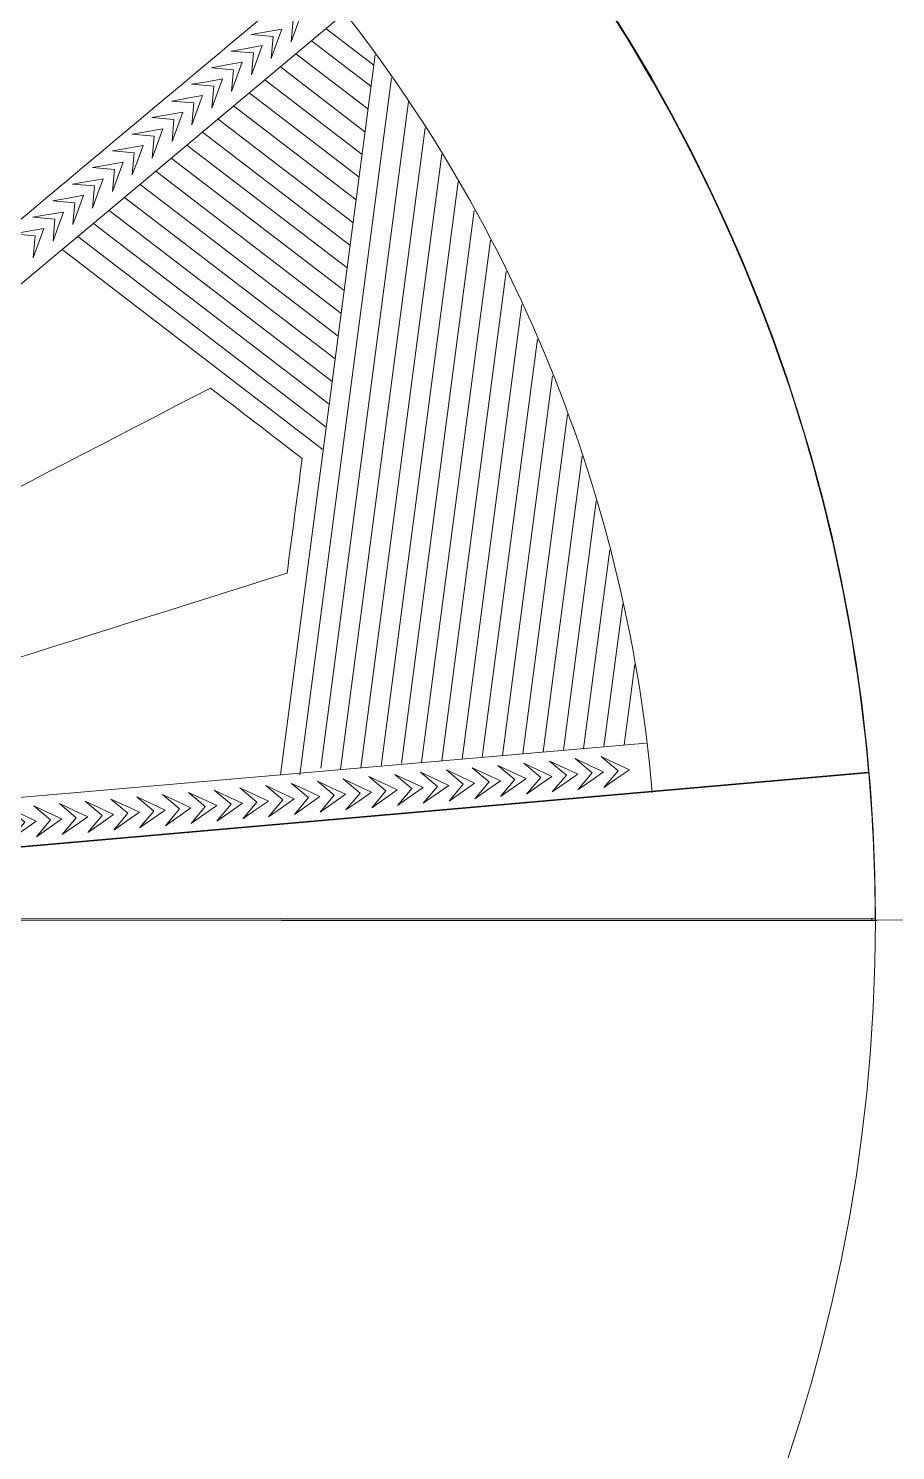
# Model space of a CAD drawing. Header units: inches. Extents: x -151 to 18, y -59 to 24.
# Drawn here: x -77.25 to -70.25, y -49.82 to -38.34 of the extents above; entities that cross this region are included whole.
import ezdxf

# ---------------------------------------------------------------- set-up
doc = ezdxf.new("R2010")
doc.units = ezdxf.units.IN
doc.header["$MEASUREMENT"] = 0
doc.layers.add('Layer 1', color=7, linetype='Continuous')

msp = doc.modelspace()

# ---------------------------------------------------------------- linework, layer by layer
at = {"layer": 'Layer 1', "color": 250, "lineweight": 18}
msp.add_ellipse((-84.048, -45.541), major_axis=(0, 13.636), ratio=1, dxfattribs=at)
at = {"layer": 'Layer 1', "color": 5, "lineweight": 9}
msp.add_open_spline([(-84.039, -41.508), (-86.26, -41.508), (-88.06, -43.308), (-88.06, -45.529), (-88.06, -45.529), (-88.06, -45.531), (-88.06, -45.532), (-88.06, -45.534), (-88.06, -45.534), (-88.06, -45.534), (-93.273, -45.535), (-93.273, -45.535), (-93.273, -45.535), (-93.273, -45.535), (-97.681, -45.535), (-97.681, -45.535), (-97.681, -45.535), (-97.681, -45.535), (-97.684, -45.535), (-97.684, -45.535), (-97.684, -45.535), (-97.684, -45.533), (-97.684, -45.531), (-97.684, -45.529), (-97.684, -45.529), (-97.684, -37.998), (-91.579, -31.893), (-84.048, -31.893), (-84.048, -31.893), (-76.519, -31.893), (-70.415, -37.996), (-70.413, -45.525), (-70.413, -45.525), (-70.413, -45.525), (-80.018, -45.529), (-80.018, -45.529), (-80.018, -45.529), (-80.018, -43.308), (-81.818, -41.508), (-84.039, -41.508)], degree=3, knots=[0, 0, 0, 0, 0.090909, 0.090909, 0.090909, 0.090909, 0.181818, 0.181818, 0.181818, 0.181818, 0.272727, 0.272727, 0.272727, 0.272727, 0.363636, 0.363636, 0.363636, 0.363636, 0.454545, 0.454545, 0.454545, 0.454545, 0.545455, 0.545455, 0.545455, 0.545455, 0.636364, 0.636364, 0.636364, 0.636364, 0.727273, 0.727273, 0.727273, 0.727273, 0.818182, 0.818182, 0.818182, 0.818182, 1, 1, 1, 1], dxfattribs=at)
at = {"layer": 'Layer 1', "color": 3, "lineweight": 9}
for points, knots in [([(-82.861, -31.946), (-79.986, -32.196), (-77.366, -33.338), (-75.28, -35.094), (-75.28, -35.094), (-74.673, -35.605), (-74.111, -36.167), (-73.602, -36.775), (-73.602, -36.775), (-71.853, -38.86), (-70.715, -41.476), (-70.467, -44.346), (-70.467, -44.346), (-70.467, -44.346), (-72.215, -44.499), (-72.215, -44.499), (-72.215, -44.499), (-72.215, -44.499), (-80.035, -45.186), (-80.035, -45.186), (-80.035, -45.186), (-80.046, -45.052), (-80.065, -44.921), (-80.089, -44.792), (-80.089, -44.792), (-80.089, -44.791), (-80.089, -44.791), (-80.089, -44.791), (-80.089, -44.791), (-80.12, -44.633), (-80.159, -44.478), (-80.207, -44.328), (-80.207, -44.328), (-80.243, -44.217), (-80.283, -44.107), (-80.329, -44.001), (-80.329, -44.001), (-80.374, -43.893), (-80.424, -43.787), (-80.479, -43.684), (-80.479, -43.684), (-80.553, -43.543), (-80.636, -43.406), (-80.727, -43.275), (-80.727, -43.275), (-80.727, -43.274), (-80.727, -43.274), (-80.727, -43.274), (-80.727, -43.274), (-80.802, -43.163), (-80.884, -43.057), (-80.971, -42.955), (-80.971, -42.955), (-81.045, -42.865), (-81.125, -42.779), (-81.209, -42.696), (-81.209, -42.696), (-81.292, -42.614), (-81.377, -42.534), (-81.467, -42.46), (-81.467, -42.46), (-81.57, -42.374), (-81.677, -42.292), (-81.788, -42.216), (-81.788, -42.216), (-81.788, -42.216), (-81.788, -42.216), (-81.788, -42.216), (-81.788, -42.216), (-81.918, -42.127), (-82.055, -42.045), (-82.195, -41.972), (-82.195, -41.972), (-82.299, -41.918), (-82.404, -41.869), (-82.512, -41.824), (-82.512, -41.824), (-82.618, -41.779), (-82.728, -41.738), (-82.839, -41.704), (-82.839, -41.704), (-82.991, -41.655), (-83.145, -41.617), (-83.303, -41.587), (-83.303, -41.587), (-83.303, -41.587), (-83.303, -41.587), (-83.303, -41.587), (-83.303, -41.587), (-83.434, -41.562), (-83.568, -41.544), (-83.703, -41.533), (-83.703, -41.533), (-83.815, -41.523), (-83.927, -41.518), (-84.04, -41.518), (-84.04, -41.518), (-84.04, -41.518), (-84.053, -41.518), (-84.053, -41.518), (-84.053, -41.518), (-84.171, -41.518), (-84.288, -41.524), (-84.402, -41.535), (-84.402, -41.535), (-84.537, -41.548), (-84.671, -41.567), (-84.801, -41.591), (-84.801, -41.591), (-84.801, -41.591), (-84.801, -41.591), (-84.801, -41.592), (-84.801, -41.592), (-84.958, -41.622), (-85.111, -41.662), (-85.26, -41.71), (-85.26, -41.71), (-85.371, -41.746), (-85.481, -41.787), (-85.587, -41.832), (-85.587, -41.832), (-85.694, -41.878), (-85.799, -41.927), (-85.902, -41.981), (-85.902, -41.981), (-85.902, -41.981), (-85.903, -41.981), (-85.903, -41.981), (-85.903, -41.981), (-86.162, -42.119), (-86.404, -42.284), (-86.626, -42.472), (-86.626, -42.472), (-86.716, -42.547), (-86.801, -42.626), (-86.883, -42.709), (-86.883, -42.709), (-86.965, -42.791), (-87.044, -42.877), (-87.118, -42.966), (-87.118, -42.966), (-87.305, -43.188), (-87.468, -43.43), (-87.605, -43.69), (-87.605, -43.69), (-87.658, -43.792), (-87.707, -43.897), (-87.753, -44.005), (-87.753, -44.005), (-87.797, -44.112), (-87.837, -44.22), (-87.872, -44.332), (-87.872, -44.332), (-87.961, -44.606), (-88.019, -44.894), (-88.045, -45.19), (-88.045, -45.19), (-88.045, -45.19), (-97.629, -44.348), (-97.629, -44.348), (-97.629, -44.348), (-97.382, -41.473), (-96.246, -38.853), (-94.498, -36.766), (-94.498, -36.766), (-93.989, -36.159), (-93.427, -35.596), (-92.821, -35.086), (-92.821, -35.086), (-90.735, -33.33), (-88.115, -32.189), (-85.235, -31.944), (-85.235, -31.944), (-84.848, -31.911), (-84.457, -31.894), (-84.061, -31.894), (-84.061, -31.894), (-83.657, -31.894), (-83.257, -31.911), (-82.861, -31.946)], [0, 0, 0, 0, 0.021739, 0.021739, 0.021739, 0.021739, 0.043478, 0.043478, 0.043478, 0.043478, 0.065217, 0.065217, 0.065217, 0.065217, 0.086957, 0.086957, 0.086957, 0.086957, 0.108696, 0.108696, 0.108696, 0.108696, 0.130435, 0.130435, 0.130435, 0.130435, 0.152174, 0.152174, 0.152174, 0.152174, 0.173913, 0.173913, 0.173913, 0.173913, 0.195652, 0.195652, 0.195652, 0.195652, 0.217391, 0.217391, 0.217391, 0.217391, 0.23913, 0.23913, 0.23913, 0.23913, 0.26087, 0.26087, 0.26087, 0.26087, 0.282609, 0.282609, 0.282609, 0.282609, 0.304348, 0.304348, 0.304348, 0.304348, 0.326087, 0.326087, 0.326087, 0.326087, 0.347826, 0.347826, 0.347826, 0.347826, 0.369565, 0.369565, 0.369565, 0.369565, 0.391304, 0.391304, 0.391304, 0.391304, 0.413043, 0.413043, 0.413043, 0.413043, 0.434783, 0.434783, 0.434783, 0.434783, 0.456522, 0.456522, 0.456522, 0.456522, 0.478261, 0.478261, 0.478261, 0.478261, 0.5, 0.5, 0.5, 0.5, 0.521739, 0.521739, 0.521739, 0.521739, 0.543478, 0.543478, 0.543478, 0.543478, 0.565217, 0.565217, 0.565217, 0.565217, 0.586957, 0.586957, 0.586957, 0.586957, 0.608696, 0.608696, 0.608696, 0.608696, 0.630435, 0.630435, 0.630435, 0.630435, 0.652174, 0.652174, 0.652174, 0.652174, 0.673913, 0.673913, 0.673913, 0.673913, 0.695652, 0.695652, 0.695652, 0.695652, 0.717391, 0.717391, 0.717391, 0.717391, 0.73913, 0.73913, 0.73913, 0.73913, 0.76087, 0.76087, 0.76087, 0.76087, 0.782609, 0.782609, 0.782609, 0.782609, 0.804348, 0.804348, 0.804348, 0.804348, 0.826087, 0.826087, 0.826087, 0.826087, 0.847826, 0.847826, 0.847826, 0.847826, 0.869565, 0.869565, 0.869565, 0.869565, 0.891304, 0.891304, 0.891304, 0.891304, 0.913043, 0.913043, 0.913043, 0.913043, 0.934783, 0.934783, 0.934783, 0.934783, 0.956522, 0.956522, 0.956522, 0.956522, 1, 1, 1, 1]), ([(-73.602, -36.775), (-74.111, -36.167), (-74.673, -35.605), (-75.28, -35.094), (-75.28, -35.094), (-75.657, -35.543), (-76.034, -35.993), (-76.411, -36.442), (-76.411, -36.442), (-78.096, -38.448), (-79.782, -40.454), (-81.467, -42.46), (-81.467, -42.46), (-81.377, -42.534), (-81.292, -42.614), (-81.209, -42.696), (-81.209, -42.696), (-81.125, -42.779), (-81.045, -42.865), (-80.971, -42.955), (-80.971, -42.955), (-78.964, -41.271), (-76.956, -39.587), (-74.949, -37.904), (-74.949, -37.904), (-74.5, -37.528), (-74.051, -37.151), (-73.602, -36.775)], [0, 0, 0, 0, 0.125, 0.125, 0.125, 0.125, 0.25, 0.25, 0.25, 0.25, 0.375, 0.375, 0.375, 0.375, 0.5, 0.5, 0.5, 0.5, 0.625, 0.625, 0.625, 0.625, 0.75, 0.75, 0.75, 0.75, 1, 1, 1, 1]), ([(-75.113, -38.272), (-75.113, -38.272), (-75.29, -38.256), (-75.29, -38.256), (-75.29, -38.256), (-75.29, -38.256), (-75.166, -38.235), (-75.166, -38.235), (-75.166, -38.235), (-75.166, -38.235), (-75.042, -38.213), (-75.042, -38.213), (-75.042, -38.213), (-75.042, -38.213), (-75.085, -38.331), (-75.085, -38.331), (-75.085, -38.331), (-75.085, -38.331), (-75.128, -38.449), (-75.128, -38.449), (-75.128, -38.449), (-75.128, -38.449), (-75.113, -38.272), (-75.113, -38.272)], [0, 0, 0, 0, 0.142857, 0.142857, 0.142857, 0.142857, 0.285714, 0.285714, 0.285714, 0.285714, 0.428571, 0.428571, 0.428571, 0.428571, 0.571429, 0.571429, 0.571429, 0.571429, 0.714286, 0.714286, 0.714286, 0.714286, 1, 1, 1, 1]), ([(-75.273, -38.406), (-75.273, -38.406), (-75.45, -38.391), (-75.45, -38.391), (-75.45, -38.391), (-75.45, -38.391), (-75.326, -38.369), (-75.326, -38.369), (-75.326, -38.369), (-75.326, -38.369), (-75.202, -38.347), (-75.202, -38.347), (-75.202, -38.347), (-75.202, -38.347), (-75.245, -38.465), (-75.245, -38.465), (-75.245, -38.465), (-75.245, -38.465), (-75.289, -38.584), (-75.289, -38.584), (-75.289, -38.584), (-75.289, -38.584), (-75.273, -38.406), (-75.273, -38.406)], [0, 0, 0, 0, 0.142857, 0.142857, 0.142857, 0.142857, 0.285714, 0.285714, 0.285714, 0.285714, 0.428571, 0.428571, 0.428571, 0.428571, 0.571429, 0.571429, 0.571429, 0.571429, 0.714286, 0.714286, 0.714286, 0.714286, 1, 1, 1, 1]), ([(-75.433, -38.54), (-75.433, -38.54), (-75.611, -38.525), (-75.611, -38.525), (-75.611, -38.525), (-75.611, -38.525), (-75.487, -38.503), (-75.487, -38.503), (-75.487, -38.503), (-75.487, -38.503), (-75.363, -38.481), (-75.363, -38.481), (-75.363, -38.481), (-75.363, -38.481), (-75.406, -38.6), (-75.406, -38.6), (-75.406, -38.6), (-75.406, -38.6), (-75.449, -38.718), (-75.449, -38.718), (-75.449, -38.718), (-75.449, -38.718), (-75.433, -38.54), (-75.433, -38.54)], [0, 0, 0, 0, 0.142857, 0.142857, 0.142857, 0.142857, 0.285714, 0.285714, 0.285714, 0.285714, 0.428571, 0.428571, 0.428571, 0.428571, 0.571429, 0.571429, 0.571429, 0.571429, 0.714286, 0.714286, 0.714286, 0.714286, 1, 1, 1, 1]), ([(-75.593, -38.675), (-75.593, -38.675), (-75.771, -38.659), (-75.771, -38.659), (-75.771, -38.659), (-75.771, -38.659), (-75.647, -38.637), (-75.647, -38.637), (-75.647, -38.637), (-75.647, -38.637), (-75.523, -38.615), (-75.523, -38.615), (-75.523, -38.615), (-75.523, -38.615), (-75.566, -38.734), (-75.566, -38.734), (-75.566, -38.734), (-75.566, -38.734), (-75.609, -38.852), (-75.609, -38.852), (-75.609, -38.852), (-75.609, -38.852), (-75.593, -38.675), (-75.593, -38.675)], [0, 0, 0, 0, 0.142857, 0.142857, 0.142857, 0.142857, 0.285714, 0.285714, 0.285714, 0.285714, 0.428571, 0.428571, 0.428571, 0.428571, 0.571429, 0.571429, 0.571429, 0.571429, 0.714286, 0.714286, 0.714286, 0.714286, 1, 1, 1, 1]), ([(-75.753, -38.809), (-75.753, -38.809), (-75.931, -38.793), (-75.931, -38.793), (-75.931, -38.793), (-75.931, -38.793), (-75.807, -38.772), (-75.807, -38.772), (-75.807, -38.772), (-75.807, -38.772), (-75.683, -38.75), (-75.683, -38.75), (-75.683, -38.75), (-75.683, -38.75), (-75.726, -38.868), (-75.726, -38.868), (-75.726, -38.868), (-75.726, -38.868), (-75.769, -38.986), (-75.769, -38.986), (-75.769, -38.986), (-75.769, -38.986), (-75.753, -38.809), (-75.753, -38.809)], [0, 0, 0, 0, 0.142857, 0.142857, 0.142857, 0.142857, 0.285714, 0.285714, 0.285714, 0.285714, 0.428571, 0.428571, 0.428571, 0.428571, 0.571429, 0.571429, 0.571429, 0.571429, 0.714286, 0.714286, 0.714286, 0.714286, 1, 1, 1, 1]), ([(-75.914, -38.943), (-75.914, -38.943), (-76.091, -38.928), (-76.091, -38.928), (-76.091, -38.928), (-76.091, -38.928), (-75.967, -38.906), (-75.967, -38.906), (-75.967, -38.906), (-75.967, -38.906), (-75.843, -38.884), (-75.843, -38.884), (-75.843, -38.884), (-75.843, -38.884), (-75.886, -39.002), (-75.886, -39.002), (-75.886, -39.002), (-75.886, -39.002), (-75.929, -39.121), (-75.929, -39.121), (-75.929, -39.121), (-75.929, -39.121), (-75.914, -38.943), (-75.914, -38.943)], [0, 0, 0, 0, 0.142857, 0.142857, 0.142857, 0.142857, 0.285714, 0.285714, 0.285714, 0.285714, 0.428571, 0.428571, 0.428571, 0.428571, 0.571429, 0.571429, 0.571429, 0.571429, 0.714286, 0.714286, 0.714286, 0.714286, 1, 1, 1, 1]), ([(-76.074, -39.077), (-76.074, -39.077), (-76.251, -39.062), (-76.251, -39.062), (-76.251, -39.062), (-76.251, -39.062), (-76.127, -39.04), (-76.127, -39.04), (-76.127, -39.04), (-76.127, -39.04), (-76.003, -39.018), (-76.003, -39.018), (-76.003, -39.018), (-76.003, -39.018), (-76.046, -39.136), (-76.046, -39.136), (-76.046, -39.136), (-76.046, -39.136), (-76.089, -39.255), (-76.089, -39.255), (-76.089, -39.255), (-76.089, -39.255), (-76.074, -39.077), (-76.074, -39.077)], [0, 0, 0, 0, 0.142857, 0.142857, 0.142857, 0.142857, 0.285714, 0.285714, 0.285714, 0.285714, 0.428571, 0.428571, 0.428571, 0.428571, 0.571429, 0.571429, 0.571429, 0.571429, 0.714286, 0.714286, 0.714286, 0.714286, 1, 1, 1, 1]), ([(-76.234, -39.212), (-76.234, -39.212), (-76.411, -39.196), (-76.411, -39.196), (-76.411, -39.196), (-76.411, -39.196), (-76.287, -39.174), (-76.287, -39.174), (-76.287, -39.174), (-76.287, -39.174), (-76.163, -39.152), (-76.163, -39.152), (-76.163, -39.152), (-76.163, -39.152), (-76.206, -39.271), (-76.206, -39.271), (-76.206, -39.271), (-76.206, -39.271), (-76.249, -39.389), (-76.249, -39.389), (-76.249, -39.389), (-76.249, -39.389), (-76.234, -39.212), (-76.234, -39.212)], [0, 0, 0, 0, 0.142857, 0.142857, 0.142857, 0.142857, 0.285714, 0.285714, 0.285714, 0.285714, 0.428571, 0.428571, 0.428571, 0.428571, 0.571429, 0.571429, 0.571429, 0.571429, 0.714286, 0.714286, 0.714286, 0.714286, 1, 1, 1, 1]), ([(-76.394, -39.346), (-76.394, -39.346), (-76.571, -39.33), (-76.571, -39.33), (-76.571, -39.33), (-76.571, -39.33), (-76.447, -39.308), (-76.447, -39.308), (-76.447, -39.308), (-76.447, -39.308), (-76.323, -39.287), (-76.323, -39.287), (-76.323, -39.287), (-76.323, -39.287), (-76.366, -39.405), (-76.366, -39.405), (-76.366, -39.405), (-76.366, -39.405), (-76.41, -39.523), (-76.41, -39.523), (-76.41, -39.523), (-76.41, -39.523), (-76.394, -39.346), (-76.394, -39.346)], [0, 0, 0, 0, 0.142857, 0.142857, 0.142857, 0.142857, 0.285714, 0.285714, 0.285714, 0.285714, 0.428571, 0.428571, 0.428571, 0.428571, 0.571429, 0.571429, 0.571429, 0.571429, 0.714286, 0.714286, 0.714286, 0.714286, 1, 1, 1, 1]), ([(-76.554, -39.48), (-76.554, -39.48), (-76.732, -39.465), (-76.732, -39.465), (-76.732, -39.465), (-76.732, -39.465), (-76.608, -39.443), (-76.608, -39.443), (-76.608, -39.443), (-76.608, -39.443), (-76.484, -39.421), (-76.484, -39.421), (-76.484, -39.421), (-76.484, -39.421), (-76.527, -39.539), (-76.527, -39.539), (-76.527, -39.539), (-76.527, -39.539), (-76.57, -39.658), (-76.57, -39.658), (-76.57, -39.658), (-76.57, -39.658), (-76.554, -39.48), (-76.554, -39.48)], [0, 0, 0, 0, 0.142857, 0.142857, 0.142857, 0.142857, 0.285714, 0.285714, 0.285714, 0.285714, 0.428571, 0.428571, 0.428571, 0.428571, 0.571429, 0.571429, 0.571429, 0.571429, 0.714286, 0.714286, 0.714286, 0.714286, 1, 1, 1, 1]), ([(-76.714, -39.614), (-76.714, -39.614), (-76.892, -39.599), (-76.892, -39.599), (-76.892, -39.599), (-76.892, -39.599), (-76.768, -39.577), (-76.768, -39.577), (-76.768, -39.577), (-76.768, -39.577), (-76.644, -39.555), (-76.644, -39.555), (-76.644, -39.555), (-76.644, -39.555), (-76.687, -39.673), (-76.687, -39.673), (-76.687, -39.673), (-76.687, -39.673), (-76.73, -39.792), (-76.73, -39.792), (-76.73, -39.792), (-76.73, -39.792), (-76.714, -39.614), (-76.714, -39.614)], [0, 0, 0, 0, 0.142857, 0.142857, 0.142857, 0.142857, 0.285714, 0.285714, 0.285714, 0.285714, 0.428571, 0.428571, 0.428571, 0.428571, 0.571429, 0.571429, 0.571429, 0.571429, 0.714286, 0.714286, 0.714286, 0.714286, 1, 1, 1, 1]), ([(-76.874, -39.749), (-76.874, -39.749), (-77.052, -39.733), (-77.052, -39.733), (-77.052, -39.733), (-77.052, -39.733), (-76.928, -39.711), (-76.928, -39.711), (-76.928, -39.711), (-76.928, -39.711), (-76.804, -39.689), (-76.804, -39.689), (-76.804, -39.689), (-76.804, -39.689), (-76.847, -39.808), (-76.847, -39.808), (-76.847, -39.808), (-76.847, -39.808), (-76.89, -39.926), (-76.89, -39.926), (-76.89, -39.926), (-76.89, -39.926), (-76.874, -39.749), (-76.874, -39.749)], [0, 0, 0, 0, 0.142857, 0.142857, 0.142857, 0.142857, 0.285714, 0.285714, 0.285714, 0.285714, 0.428571, 0.428571, 0.428571, 0.428571, 0.571429, 0.571429, 0.571429, 0.571429, 0.714286, 0.714286, 0.714286, 0.714286, 1, 1, 1, 1]), ([(-77.035, -39.883), (-77.035, -39.883), (-77.212, -39.867), (-77.212, -39.867), (-77.212, -39.867), (-77.212, -39.867), (-77.088, -39.845), (-77.088, -39.845), (-77.088, -39.845), (-77.088, -39.845), (-76.964, -39.824), (-76.964, -39.824), (-76.964, -39.824), (-76.964, -39.824), (-77.007, -39.942), (-77.007, -39.942), (-77.007, -39.942), (-77.007, -39.942), (-77.05, -40.06), (-77.05, -40.06), (-77.05, -40.06), (-77.05, -40.06), (-77.035, -39.883), (-77.035, -39.883)], [0, 0, 0, 0, 0.142857, 0.142857, 0.142857, 0.142857, 0.285714, 0.285714, 0.285714, 0.285714, 0.428571, 0.428571, 0.428571, 0.428571, 0.571429, 0.571429, 0.571429, 0.571429, 0.714286, 0.714286, 0.714286, 0.714286, 1, 1, 1, 1]), ([(-77.195, -40.017), (-77.195, -40.017), (-77.372, -40.001), (-77.372, -40.001), (-77.372, -40.001), (-77.372, -40.001), (-77.248, -39.98), (-77.248, -39.98), (-77.248, -39.98), (-77.248, -39.98), (-77.124, -39.958), (-77.124, -39.958), (-77.124, -39.958), (-77.124, -39.958), (-77.167, -40.076), (-77.167, -40.076), (-77.167, -40.076), (-77.167, -40.076), (-77.21, -40.194), (-77.21, -40.194), (-77.21, -40.194), (-77.21, -40.194), (-77.195, -40.017), (-77.195, -40.017)], [0, 0, 0, 0, 0.142857, 0.142857, 0.142857, 0.142857, 0.285714, 0.285714, 0.285714, 0.285714, 0.428571, 0.428571, 0.428571, 0.428571, 0.571429, 0.571429, 0.571429, 0.571429, 0.714286, 0.714286, 0.714286, 0.714286, 1, 1, 1, 1]), ([(-80.479, -43.684), (-78.912, -42.871), (-77.347, -42.058), (-75.78, -41.245), (-75.78, -41.245), (-75.532, -41.434), (-75.286, -41.624), (-75.039, -41.814), (-75.039, -41.814), (-75.079, -42.122), (-75.12, -42.431), (-75.161, -42.739), (-75.161, -42.739), (-76.843, -43.269), (-78.525, -43.799), (-80.207, -44.328)], [0, 0, 0, 0, 0.2, 0.2, 0.2, 0.2, 0.4, 0.4, 0.4, 0.4, 0.6, 0.6, 0.6, 0.6, 1, 1, 1, 1]), ([(-73.531, -44.424), (-73.531, -44.424), (-73.667, -44.31), (-73.667, -44.31), (-73.667, -44.31), (-73.667, -44.31), (-73.553, -44.363), (-73.553, -44.363), (-73.553, -44.363), (-73.553, -44.363), (-73.439, -44.416), (-73.439, -44.416), (-73.439, -44.416), (-73.439, -44.416), (-73.542, -44.489), (-73.542, -44.489), (-73.542, -44.489), (-73.542, -44.489), (-73.645, -44.561), (-73.645, -44.561), (-73.645, -44.561), (-73.645, -44.561), (-73.531, -44.424), (-73.531, -44.424)], [0, 0, 0, 0, 0.142857, 0.142857, 0.142857, 0.142857, 0.285714, 0.285714, 0.285714, 0.285714, 0.428571, 0.428571, 0.428571, 0.428571, 0.571429, 0.571429, 0.571429, 0.571429, 0.714286, 0.714286, 0.714286, 0.714286, 1, 1, 1, 1]), ([(-73.323, -44.406), (-73.323, -44.406), (-73.459, -44.292), (-73.459, -44.292), (-73.459, -44.292), (-73.459, -44.292), (-73.345, -44.345), (-73.345, -44.345), (-73.345, -44.345), (-73.345, -44.345), (-73.231, -44.398), (-73.231, -44.398), (-73.231, -44.398), (-73.231, -44.398), (-73.334, -44.47), (-73.334, -44.47), (-73.334, -44.47), (-73.334, -44.47), (-73.437, -44.543), (-73.437, -44.543), (-73.437, -44.543), (-73.437, -44.543), (-73.323, -44.406), (-73.323, -44.406)], [0, 0, 0, 0, 0.142857, 0.142857, 0.142857, 0.142857, 0.285714, 0.285714, 0.285714, 0.285714, 0.428571, 0.428571, 0.428571, 0.428571, 0.571429, 0.571429, 0.571429, 0.571429, 0.714286, 0.714286, 0.714286, 0.714286, 1, 1, 1, 1]), ([(-73.114, -44.388), (-73.114, -44.388), (-73.251, -44.274), (-73.251, -44.274), (-73.251, -44.274), (-73.251, -44.274), (-73.137, -44.327), (-73.137, -44.327), (-73.137, -44.327), (-73.137, -44.327), (-73.023, -44.38), (-73.023, -44.38), (-73.023, -44.38), (-73.023, -44.38), (-73.126, -44.452), (-73.126, -44.452), (-73.126, -44.452), (-73.126, -44.452), (-73.229, -44.525), (-73.229, -44.525), (-73.229, -44.525), (-73.229, -44.525), (-73.114, -44.388), (-73.114, -44.388)], [0, 0, 0, 0, 0.142857, 0.142857, 0.142857, 0.142857, 0.285714, 0.285714, 0.285714, 0.285714, 0.428571, 0.428571, 0.428571, 0.428571, 0.571429, 0.571429, 0.571429, 0.571429, 0.714286, 0.714286, 0.714286, 0.714286, 1, 1, 1, 1]), ([(-72.906, -44.37), (-72.906, -44.37), (-73.043, -44.256), (-73.043, -44.256), (-73.043, -44.256), (-73.043, -44.256), (-72.929, -44.309), (-72.929, -44.309), (-72.929, -44.309), (-72.929, -44.309), (-72.814, -44.362), (-72.814, -44.362), (-72.814, -44.362), (-72.814, -44.362), (-72.918, -44.434), (-72.918, -44.434), (-72.918, -44.434), (-72.918, -44.434), (-73.021, -44.506), (-73.021, -44.506), (-73.021, -44.506), (-73.021, -44.506), (-72.906, -44.37), (-72.906, -44.37)], [0, 0, 0, 0, 0.142857, 0.142857, 0.142857, 0.142857, 0.285714, 0.285714, 0.285714, 0.285714, 0.428571, 0.428571, 0.428571, 0.428571, 0.571429, 0.571429, 0.571429, 0.571429, 0.714286, 0.714286, 0.714286, 0.714286, 1, 1, 1, 1]), ([(-72.698, -44.352), (-72.698, -44.352), (-72.835, -44.237), (-72.835, -44.237), (-72.835, -44.237), (-72.835, -44.237), (-72.72, -44.291), (-72.72, -44.291), (-72.72, -44.291), (-72.72, -44.291), (-72.606, -44.344), (-72.606, -44.344), (-72.606, -44.344), (-72.606, -44.344), (-72.709, -44.416), (-72.709, -44.416), (-72.709, -44.416), (-72.709, -44.416), (-72.813, -44.488), (-72.813, -44.488), (-72.813, -44.488), (-72.813, -44.488), (-72.698, -44.352), (-72.698, -44.352)], [0, 0, 0, 0, 0.142857, 0.142857, 0.142857, 0.142857, 0.285714, 0.285714, 0.285714, 0.285714, 0.428571, 0.428571, 0.428571, 0.428571, 0.571429, 0.571429, 0.571429, 0.571429, 0.714286, 0.714286, 0.714286, 0.714286, 1, 1, 1, 1]), ([(-72.604, -44.47), (-72.604, -44.47), (-72.49, -44.334), (-72.49, -44.334), (-72.49, -44.334), (-72.49, -44.334), (-72.626, -44.219), (-72.626, -44.219), (-72.626, -44.219), (-72.626, -44.219), (-72.512, -44.273), (-72.512, -44.273), (-72.512, -44.273), (-72.512, -44.273), (-72.398, -44.326), (-72.398, -44.326), (-72.398, -44.326), (-72.398, -44.326), (-72.501, -44.398), (-72.501, -44.398), (-72.501, -44.398), (-72.501, -44.398), (-72.604, -44.47), (-72.604, -44.47)], [0, 0, 0, 0, 0.142857, 0.142857, 0.142857, 0.142857, 0.285714, 0.285714, 0.285714, 0.285714, 0.428571, 0.428571, 0.428571, 0.428571, 0.571429, 0.571429, 0.571429, 0.571429, 0.714286, 0.714286, 0.714286, 0.714286, 1, 1, 1, 1]), ([(-72.214, -44.504), (-72.214, -44.504), (-80.034, -45.191), (-80.034, -45.191), (-80.034, -45.191), (-80.034, -45.193), (-80.034, -45.194), (-80.034, -45.196), (-80.034, -45.196), (-80.024, -45.309), (-80.018, -45.425), (-80.018, -45.541), (-80.018, -45.541), (-80.018, -45.541), (-70.441, -45.541), (-70.441, -45.541), (-70.441, -45.541), (-70.441, -45.541), (-70.415, -45.541), (-70.415, -45.541), (-70.415, -45.541), (-70.415, -45.14), (-70.432, -44.743), (-70.466, -44.351), (-70.466, -44.351), (-70.466, -44.351), (-72.214, -44.504), (-72.214, -44.504)], [0, 0, 0, 0, 0.125, 0.125, 0.125, 0.125, 0.25, 0.25, 0.25, 0.25, 0.375, 0.375, 0.375, 0.375, 0.5, 0.5, 0.5, 0.5, 0.625, 0.625, 0.625, 0.625, 0.75, 0.75, 0.75, 0.75, 1, 1, 1, 1]), ([(-74.78, -44.533), (-74.78, -44.533), (-74.916, -44.418), (-74.916, -44.418), (-74.916, -44.418), (-74.916, -44.418), (-74.802, -44.472), (-74.802, -44.472), (-74.802, -44.472), (-74.802, -44.472), (-74.688, -44.525), (-74.688, -44.525), (-74.688, -44.525), (-74.688, -44.525), (-74.791, -44.597), (-74.791, -44.597), (-74.791, -44.597), (-74.791, -44.597), (-74.894, -44.669), (-74.894, -44.669), (-74.894, -44.669), (-74.894, -44.669), (-74.78, -44.533), (-74.78, -44.533)], [0, 0, 0, 0, 0.142857, 0.142857, 0.142857, 0.142857, 0.285714, 0.285714, 0.285714, 0.285714, 0.428571, 0.428571, 0.428571, 0.428571, 0.571429, 0.571429, 0.571429, 0.571429, 0.714286, 0.714286, 0.714286, 0.714286, 1, 1, 1, 1]), ([(-74.572, -44.515), (-74.572, -44.515), (-74.708, -44.4), (-74.708, -44.4), (-74.708, -44.4), (-74.708, -44.4), (-74.594, -44.454), (-74.594, -44.454), (-74.594, -44.454), (-74.594, -44.454), (-74.48, -44.507), (-74.48, -44.507), (-74.48, -44.507), (-74.48, -44.507), (-74.583, -44.579), (-74.583, -44.579), (-74.583, -44.579), (-74.583, -44.579), (-74.686, -44.651), (-74.686, -44.651), (-74.686, -44.651), (-74.686, -44.651), (-74.572, -44.515), (-74.572, -44.515)], [0, 0, 0, 0, 0.142857, 0.142857, 0.142857, 0.142857, 0.285714, 0.285714, 0.285714, 0.285714, 0.428571, 0.428571, 0.428571, 0.428571, 0.571429, 0.571429, 0.571429, 0.571429, 0.714286, 0.714286, 0.714286, 0.714286, 1, 1, 1, 1]), ([(-74.363, -44.497), (-74.363, -44.497), (-74.5, -44.382), (-74.5, -44.382), (-74.5, -44.382), (-74.5, -44.382), (-74.386, -44.435), (-74.386, -44.435), (-74.386, -44.435), (-74.386, -44.435), (-74.272, -44.489), (-74.272, -44.489), (-74.272, -44.489), (-74.272, -44.489), (-74.375, -44.561), (-74.375, -44.561), (-74.375, -44.561), (-74.375, -44.561), (-74.478, -44.633), (-74.478, -44.633), (-74.478, -44.633), (-74.478, -44.633), (-74.363, -44.497), (-74.363, -44.497)], [0, 0, 0, 0, 0.142857, 0.142857, 0.142857, 0.142857, 0.285714, 0.285714, 0.285714, 0.285714, 0.428571, 0.428571, 0.428571, 0.428571, 0.571429, 0.571429, 0.571429, 0.571429, 0.714286, 0.714286, 0.714286, 0.714286, 1, 1, 1, 1]), ([(-74.155, -44.479), (-74.155, -44.479), (-74.292, -44.364), (-74.292, -44.364), (-74.292, -44.364), (-74.292, -44.364), (-74.178, -44.417), (-74.178, -44.417), (-74.178, -44.417), (-74.178, -44.417), (-74.063, -44.471), (-74.063, -44.471), (-74.063, -44.471), (-74.063, -44.471), (-74.167, -44.543), (-74.167, -44.543), (-74.167, -44.543), (-74.167, -44.543), (-74.27, -44.615), (-74.27, -44.615), (-74.27, -44.615), (-74.27, -44.615), (-74.155, -44.479), (-74.155, -44.479)], [0, 0, 0, 0, 0.142857, 0.142857, 0.142857, 0.142857, 0.285714, 0.285714, 0.285714, 0.285714, 0.428571, 0.428571, 0.428571, 0.428571, 0.571429, 0.571429, 0.571429, 0.571429, 0.714286, 0.714286, 0.714286, 0.714286, 1, 1, 1, 1]), ([(-73.947, -44.461), (-73.947, -44.461), (-74.084, -44.346), (-74.084, -44.346), (-74.084, -44.346), (-74.084, -44.346), (-73.969, -44.399), (-73.969, -44.399), (-73.969, -44.399), (-73.969, -44.399), (-73.855, -44.453), (-73.855, -44.453), (-73.855, -44.453), (-73.855, -44.453), (-73.958, -44.525), (-73.958, -44.525), (-73.958, -44.525), (-73.958, -44.525), (-74.062, -44.597), (-74.062, -44.597), (-74.062, -44.597), (-74.062, -44.597), (-73.947, -44.461), (-73.947, -44.461)], [0, 0, 0, 0, 0.142857, 0.142857, 0.142857, 0.142857, 0.285714, 0.285714, 0.285714, 0.285714, 0.428571, 0.428571, 0.428571, 0.428571, 0.571429, 0.571429, 0.571429, 0.571429, 0.714286, 0.714286, 0.714286, 0.714286, 1, 1, 1, 1]), ([(-73.739, -44.442), (-73.739, -44.442), (-73.875, -44.328), (-73.875, -44.328), (-73.875, -44.328), (-73.875, -44.328), (-73.761, -44.381), (-73.761, -44.381), (-73.761, -44.381), (-73.761, -44.381), (-73.647, -44.434), (-73.647, -44.434), (-73.647, -44.434), (-73.647, -44.434), (-73.75, -44.507), (-73.75, -44.507), (-73.75, -44.507), (-73.75, -44.507), (-73.853, -44.579), (-73.853, -44.579), (-73.853, -44.579), (-73.853, -44.579), (-73.739, -44.442), (-73.739, -44.442)], [0, 0, 0, 0, 0.142857, 0.142857, 0.142857, 0.142857, 0.285714, 0.285714, 0.285714, 0.285714, 0.428571, 0.428571, 0.428571, 0.428571, 0.571429, 0.571429, 0.571429, 0.571429, 0.714286, 0.714286, 0.714286, 0.714286, 1, 1, 1, 1]), ([(-76.029, -44.642), (-76.029, -44.642), (-76.165, -44.527), (-76.165, -44.527), (-76.165, -44.527), (-76.165, -44.527), (-76.051, -44.58), (-76.051, -44.58), (-76.051, -44.58), (-76.051, -44.58), (-75.937, -44.633), (-75.937, -44.633), (-75.937, -44.633), (-75.937, -44.633), (-76.04, -44.706), (-76.04, -44.706), (-76.04, -44.706), (-76.04, -44.706), (-76.143, -44.778), (-76.143, -44.778), (-76.143, -44.778), (-76.143, -44.778), (-76.029, -44.642), (-76.029, -44.642)], [0, 0, 0, 0, 0.142857, 0.142857, 0.142857, 0.142857, 0.285714, 0.285714, 0.285714, 0.285714, 0.428571, 0.428571, 0.428571, 0.428571, 0.571429, 0.571429, 0.571429, 0.571429, 0.714286, 0.714286, 0.714286, 0.714286, 1, 1, 1, 1]), ([(-75.821, -44.623), (-75.821, -44.623), (-75.957, -44.509), (-75.957, -44.509), (-75.957, -44.509), (-75.957, -44.509), (-75.843, -44.562), (-75.843, -44.562), (-75.843, -44.562), (-75.843, -44.562), (-75.729, -44.615), (-75.729, -44.615), (-75.729, -44.615), (-75.729, -44.615), (-75.832, -44.688), (-75.832, -44.688), (-75.832, -44.688), (-75.832, -44.688), (-75.935, -44.76), (-75.935, -44.76), (-75.935, -44.76), (-75.935, -44.76), (-75.821, -44.623), (-75.821, -44.623)], [0, 0, 0, 0, 0.142857, 0.142857, 0.142857, 0.142857, 0.285714, 0.285714, 0.285714, 0.285714, 0.428571, 0.428571, 0.428571, 0.428571, 0.571429, 0.571429, 0.571429, 0.571429, 0.714286, 0.714286, 0.714286, 0.714286, 1, 1, 1, 1]), ([(-75.612, -44.605), (-75.612, -44.605), (-75.749, -44.491), (-75.749, -44.491), (-75.749, -44.491), (-75.749, -44.491), (-75.635, -44.544), (-75.635, -44.544), (-75.635, -44.544), (-75.635, -44.544), (-75.521, -44.597), (-75.521, -44.597), (-75.521, -44.597), (-75.521, -44.597), (-75.624, -44.67), (-75.624, -44.67), (-75.624, -44.67), (-75.624, -44.67), (-75.727, -44.742), (-75.727, -44.742), (-75.727, -44.742), (-75.727, -44.742), (-75.612, -44.605), (-75.612, -44.605)], [0, 0, 0, 0, 0.142857, 0.142857, 0.142857, 0.142857, 0.285714, 0.285714, 0.285714, 0.285714, 0.428571, 0.428571, 0.428571, 0.428571, 0.571429, 0.571429, 0.571429, 0.571429, 0.714286, 0.714286, 0.714286, 0.714286, 1, 1, 1, 1]), ([(-75.404, -44.587), (-75.404, -44.587), (-75.541, -44.473), (-75.541, -44.473), (-75.541, -44.473), (-75.541, -44.473), (-75.427, -44.526), (-75.427, -44.526), (-75.427, -44.526), (-75.427, -44.526), (-75.312, -44.579), (-75.312, -44.579), (-75.312, -44.579), (-75.312, -44.579), (-75.416, -44.651), (-75.416, -44.651), (-75.416, -44.651), (-75.416, -44.651), (-75.519, -44.724), (-75.519, -44.724), (-75.519, -44.724), (-75.519, -44.724), (-75.404, -44.587), (-75.404, -44.587)], [0, 0, 0, 0, 0.142857, 0.142857, 0.142857, 0.142857, 0.285714, 0.285714, 0.285714, 0.285714, 0.428571, 0.428571, 0.428571, 0.428571, 0.571429, 0.571429, 0.571429, 0.571429, 0.714286, 0.714286, 0.714286, 0.714286, 1, 1, 1, 1]), ([(-75.196, -44.569), (-75.196, -44.569), (-75.333, -44.455), (-75.333, -44.455), (-75.333, -44.455), (-75.333, -44.455), (-75.218, -44.508), (-75.218, -44.508), (-75.218, -44.508), (-75.218, -44.508), (-75.104, -44.561), (-75.104, -44.561), (-75.104, -44.561), (-75.104, -44.561), (-75.207, -44.633), (-75.207, -44.633), (-75.207, -44.633), (-75.207, -44.633), (-75.311, -44.706), (-75.311, -44.706), (-75.311, -44.706), (-75.311, -44.706), (-75.196, -44.569), (-75.196, -44.569)], [0, 0, 0, 0, 0.142857, 0.142857, 0.142857, 0.142857, 0.285714, 0.285714, 0.285714, 0.285714, 0.428571, 0.428571, 0.428571, 0.428571, 0.571429, 0.571429, 0.571429, 0.571429, 0.714286, 0.714286, 0.714286, 0.714286, 1, 1, 1, 1]), ([(-74.988, -44.551), (-74.988, -44.551), (-75.124, -44.437), (-75.124, -44.437), (-75.124, -44.437), (-75.124, -44.437), (-75.01, -44.49), (-75.01, -44.49), (-75.01, -44.49), (-75.01, -44.49), (-74.896, -44.543), (-74.896, -44.543), (-74.896, -44.543), (-74.896, -44.543), (-74.999, -44.615), (-74.999, -44.615), (-74.999, -44.615), (-74.999, -44.615), (-75.102, -44.687), (-75.102, -44.687), (-75.102, -44.687), (-75.102, -44.687), (-74.988, -44.551), (-74.988, -44.551)], [0, 0, 0, 0, 0.142857, 0.142857, 0.142857, 0.142857, 0.285714, 0.285714, 0.285714, 0.285714, 0.428571, 0.428571, 0.428571, 0.428571, 0.571429, 0.571429, 0.571429, 0.571429, 0.714286, 0.714286, 0.714286, 0.714286, 1, 1, 1, 1]), ([(-77.278, -44.75), (-77.278, -44.75), (-77.414, -44.636), (-77.414, -44.636), (-77.414, -44.636), (-77.414, -44.636), (-77.3, -44.689), (-77.3, -44.689), (-77.3, -44.689), (-77.3, -44.689), (-77.186, -44.742), (-77.186, -44.742), (-77.186, -44.742), (-77.186, -44.742), (-77.289, -44.814), (-77.289, -44.814), (-77.289, -44.814), (-77.289, -44.814), (-77.392, -44.887), (-77.392, -44.887), (-77.392, -44.887), (-77.392, -44.887), (-77.278, -44.75), (-77.278, -44.75)], [0, 0, 0, 0, 0.142857, 0.142857, 0.142857, 0.142857, 0.285714, 0.285714, 0.285714, 0.285714, 0.428571, 0.428571, 0.428571, 0.428571, 0.571429, 0.571429, 0.571429, 0.571429, 0.714286, 0.714286, 0.714286, 0.714286, 1, 1, 1, 1]), ([(-77.07, -44.732), (-77.07, -44.732), (-77.206, -44.618), (-77.206, -44.618), (-77.206, -44.618), (-77.206, -44.618), (-77.092, -44.671), (-77.092, -44.671), (-77.092, -44.671), (-77.092, -44.671), (-76.978, -44.724), (-76.978, -44.724), (-76.978, -44.724), (-76.978, -44.724), (-77.081, -44.796), (-77.081, -44.796), (-77.081, -44.796), (-77.081, -44.796), (-77.184, -44.868), (-77.184, -44.868), (-77.184, -44.868), (-77.184, -44.868), (-77.07, -44.732), (-77.07, -44.732)], [0, 0, 0, 0, 0.142857, 0.142857, 0.142857, 0.142857, 0.285714, 0.285714, 0.285714, 0.285714, 0.428571, 0.428571, 0.428571, 0.428571, 0.571429, 0.571429, 0.571429, 0.571429, 0.714286, 0.714286, 0.714286, 0.714286, 1, 1, 1, 1]), ([(-76.862, -44.714), (-76.862, -44.714), (-76.998, -44.599), (-76.998, -44.599), (-76.998, -44.599), (-76.998, -44.599), (-76.884, -44.653), (-76.884, -44.653), (-76.884, -44.653), (-76.884, -44.653), (-76.77, -44.706), (-76.77, -44.706), (-76.77, -44.706), (-76.77, -44.706), (-76.873, -44.778), (-76.873, -44.778), (-76.873, -44.778), (-76.873, -44.778), (-76.976, -44.85), (-76.976, -44.85), (-76.976, -44.85), (-76.976, -44.85), (-76.862, -44.714), (-76.862, -44.714)], [0, 0, 0, 0, 0.142857, 0.142857, 0.142857, 0.142857, 0.285714, 0.285714, 0.285714, 0.285714, 0.428571, 0.428571, 0.428571, 0.428571, 0.571429, 0.571429, 0.571429, 0.571429, 0.714286, 0.714286, 0.714286, 0.714286, 1, 1, 1, 1]), ([(-76.653, -44.696), (-76.653, -44.696), (-76.79, -44.581), (-76.79, -44.581), (-76.79, -44.581), (-76.79, -44.581), (-76.676, -44.635), (-76.676, -44.635), (-76.676, -44.635), (-76.676, -44.635), (-76.562, -44.688), (-76.562, -44.688), (-76.562, -44.688), (-76.562, -44.688), (-76.665, -44.76), (-76.665, -44.76), (-76.665, -44.76), (-76.665, -44.76), (-76.768, -44.832), (-76.768, -44.832), (-76.768, -44.832), (-76.768, -44.832), (-76.653, -44.696), (-76.653, -44.696)], [0, 0, 0, 0, 0.142857, 0.142857, 0.142857, 0.142857, 0.285714, 0.285714, 0.285714, 0.285714, 0.428571, 0.428571, 0.428571, 0.428571, 0.571429, 0.571429, 0.571429, 0.571429, 0.714286, 0.714286, 0.714286, 0.714286, 1, 1, 1, 1]), ([(-76.445, -44.678), (-76.445, -44.678), (-76.582, -44.563), (-76.582, -44.563), (-76.582, -44.563), (-76.582, -44.563), (-76.467, -44.616), (-76.467, -44.616), (-76.467, -44.616), (-76.467, -44.616), (-76.353, -44.67), (-76.353, -44.67), (-76.353, -44.67), (-76.353, -44.67), (-76.456, -44.742), (-76.456, -44.742), (-76.456, -44.742), (-76.456, -44.742), (-76.56, -44.814), (-76.56, -44.814), (-76.56, -44.814), (-76.56, -44.814), (-76.445, -44.678), (-76.445, -44.678)], [0, 0, 0, 0, 0.142857, 0.142857, 0.142857, 0.142857, 0.285714, 0.285714, 0.285714, 0.285714, 0.428571, 0.428571, 0.428571, 0.428571, 0.571429, 0.571429, 0.571429, 0.571429, 0.714286, 0.714286, 0.714286, 0.714286, 1, 1, 1, 1]), ([(-76.237, -44.66), (-76.237, -44.66), (-76.373, -44.545), (-76.373, -44.545), (-76.373, -44.545), (-76.373, -44.545), (-76.259, -44.598), (-76.259, -44.598), (-76.259, -44.598), (-76.259, -44.598), (-76.145, -44.652), (-76.145, -44.652), (-76.145, -44.652), (-76.145, -44.652), (-76.248, -44.724), (-76.248, -44.724), (-76.248, -44.724), (-76.248, -44.724), (-76.351, -44.796), (-76.351, -44.796), (-76.351, -44.796), (-76.351, -44.796), (-76.237, -44.66), (-76.237, -44.66)], [0, 0, 0, 0, 0.142857, 0.142857, 0.142857, 0.142857, 0.285714, 0.285714, 0.285714, 0.285714, 0.428571, 0.428571, 0.428571, 0.428571, 0.571429, 0.571429, 0.571429, 0.571429, 0.714286, 0.714286, 0.714286, 0.714286, 1, 1, 1, 1]), ([(-70.441, -45.529), (-70.441, -45.529), (-70.441, -45.535), (-70.441, -45.535), (-70.441, -45.535), (-70.441, -45.535), (-70.441, -45.54), (-70.441, -45.54)], [0, 0, 0, 0, 0.333333, 0.333333, 0.333333, 0.333333, 1, 1, 1, 1])]:
    msp.add_open_spline(points, degree=3, knots=knots, dxfattribs=at)
for points in [[(-81.791, -42.22), (-81.791, -42.22), (-76.726, -36.191), (-76.726, -36.191)], [(-74.949, -37.904), (-73.421, -39.722), (-72.429, -42.005), (-72.214, -44.51)], [(-74.696, -38.217), (-74.696, -38.217), (-76.849, -40.023), (-76.849, -40.023)], [(-74.847, -38.343), (-74.847, -38.343), (-74.461, -38.639), (-74.461, -38.639)], [(-74.963, -38.441), (-74.963, -38.441), (-74.484, -38.809), (-74.484, -38.809)], [(-74.45, -38.555), (-74.45, -38.555), (-75.215, -44.368), (-75.215, -44.368)], [(-75.089, -38.546), (-75.089, -38.546), (-74.508, -38.992), (-74.508, -38.992)], [(-75.215, -38.652), (-75.215, -38.652), (-74.532, -39.176), (-74.532, -39.176)], [(-75.34, -38.757), (-75.34, -38.757), (-74.556, -39.359), (-74.556, -39.359)], [(-74.317, -38.742), (-74.317, -38.742), (-75.058, -44.368), (-75.058, -44.368)], [(-75.466, -38.863), (-75.466, -38.863), (-74.58, -39.542), (-74.58, -39.542)], [(-75.592, -38.968), (-75.592, -38.968), (-74.604, -39.726), (-74.604, -39.726)], [(-74.181, -38.932), (-74.181, -38.932), (-74.889, -44.315), (-74.889, -44.315)], [(-75.718, -39.074), (-75.718, -39.074), (-74.629, -39.909), (-74.629, -39.909)], [(-74.047, -39.145), (-74.047, -39.145), (-74.729, -44.325), (-74.729, -44.325)], [(-75.843, -39.179), (-75.843, -39.179), (-74.653, -40.093), (-74.653, -40.093)], [(-75.969, -39.285), (-75.969, -39.285), (-74.677, -40.276), (-74.677, -40.276)], [(-73.913, -39.358), (-73.913, -39.358), (-74.566, -44.311), (-74.566, -44.311)], [(-76.095, -39.39), (-76.095, -39.39), (-74.701, -40.459), (-74.701, -40.459)], [(-76.346, -39.601), (-76.346, -39.601), (-74.749, -40.826), (-74.749, -40.826)], [(-76.221, -39.495), (-76.221, -39.495), (-74.725, -40.643), (-74.725, -40.643)], [(-73.781, -39.58), (-73.781, -39.58), (-74.402, -44.297), (-74.402, -44.297)], [(-76.472, -39.706), (-76.472, -39.706), (-74.773, -41.01), (-74.773, -41.01)], [(-76.598, -39.812), (-76.598, -39.812), (-74.798, -41.193), (-74.798, -41.193)], [(-73.65, -39.811), (-73.65, -39.811), (-74.238, -44.275), (-74.238, -44.275)], [(-76.723, -39.917), (-76.723, -39.917), (-74.822, -41.376), (-74.822, -41.376)], [(-76.849, -40.023), (-76.849, -40.023), (-76.975, -40.128), (-76.975, -40.128)], [(-76.849, -40.023), (-76.849, -40.023), (-74.846, -41.56), (-74.846, -41.56)], [(-73.52, -40.052), (-73.52, -40.052), (-74.075, -44.268), (-74.075, -44.268)], [(-76.975, -40.128), (-76.975, -40.128), (-80.729, -43.276), (-80.729, -43.276)], [(-76.975, -40.128), (-76.975, -40.128), (-74.87, -41.743), (-74.87, -41.743)], [(-73.392, -40.305), (-73.392, -40.305), (-73.912, -44.254), (-73.912, -44.254)], [(-73.265, -40.57), (-73.265, -40.57), (-73.748, -44.24), (-73.748, -44.24)], [(-73.14, -40.85), (-73.14, -40.85), (-73.585, -44.226), (-73.585, -44.226)], [(-73.018, -41.146), (-73.018, -41.146), (-73.421, -44.212), (-73.421, -44.212)], [(-72.897, -41.46), (-72.897, -41.46), (-73.258, -44.197), (-73.258, -44.197)], [(-72.78, -41.796), (-72.78, -41.796), (-73.094, -44.183), (-73.094, -44.183)], [(-72.666, -42.158), (-72.666, -42.158), (-72.931, -44.169), (-72.931, -44.169)], [(-72.557, -42.552), (-72.557, -42.552), (-72.768, -44.155), (-72.768, -44.155)], [(-72.452, -42.987), (-72.452, -42.987), (-72.604, -44.141), (-72.604, -44.141)], [(-72.355, -43.478), (-72.355, -43.478), (-72.441, -44.126), (-72.441, -44.126)], [(-80.089, -44.791), (-80.089, -44.791), (-72.262, -44.111), (-72.262, -44.111)]]:
    msp.add_open_spline(points, degree=3, dxfattribs=at)
at = {"layer": 'Layer 1', "color": 250, "lineweight": 18}
for points in [[(-99.177, -45.535), (-99.177, -45.535), (-63.677, -45.54), (-63.677, -45.54)], [(-80.018, -45.541), (-80.018, -45.541), (-70.398, -45.546), (-70.398, -45.546)]]:
    msp.add_open_spline(points, degree=3, dxfattribs=at)

doc.saveas('drawing.dxf')
